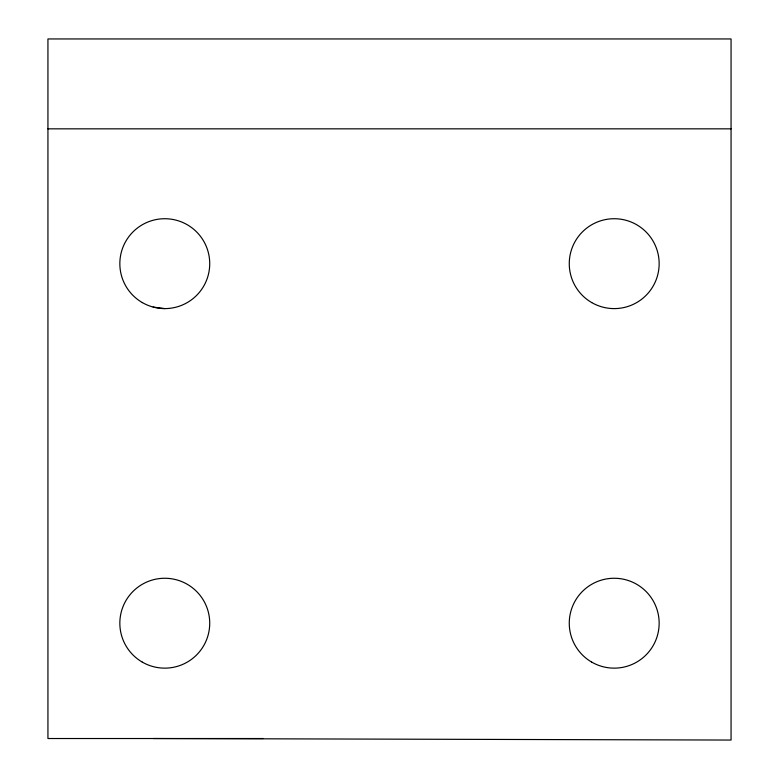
<?xml version="1.0" encoding="UTF-8"?>
<svg xmlns="http://www.w3.org/2000/svg" width="779" height="779" viewBox="0 0 779 779"><rect width="100%" height="100%" fill="white"/><g stroke="black" fill="none" stroke-linecap="round" stroke-linejoin="round"><path stroke-width="1.17" d="M47.938 128.837L731.062 128.837M263.088 738.521L47.938 738.521L47.938 38.95L731.062 38.95L731.062 740.05L153.161 738.521M153.161 307.072L164.788 308.601M142.314 302.583A44.939 44.939 0 0 0 209.726 263.662A44.939 44.939 0 0 0 142.314 224.742A44.939 44.939 0 0 0 142.314 302.583M591.738 302.583A44.939 44.939 0 0 0 659.151 263.662A44.939 44.939 0 0 0 591.738 224.742A44.939 44.939 0 0 0 591.738 302.583M142.314 662.121A44.939 44.939 0 0 0 209.726 623.2A44.939 44.939 0 0 0 142.314 584.279A44.939 44.939 0 0 0 142.314 662.121M591.738 662.121A44.939 44.939 0 0 0 659.151 623.2A44.939 44.939 0 0 0 591.738 584.279A44.939 44.939 0 0 0 591.738 662.121"/></g></svg>
